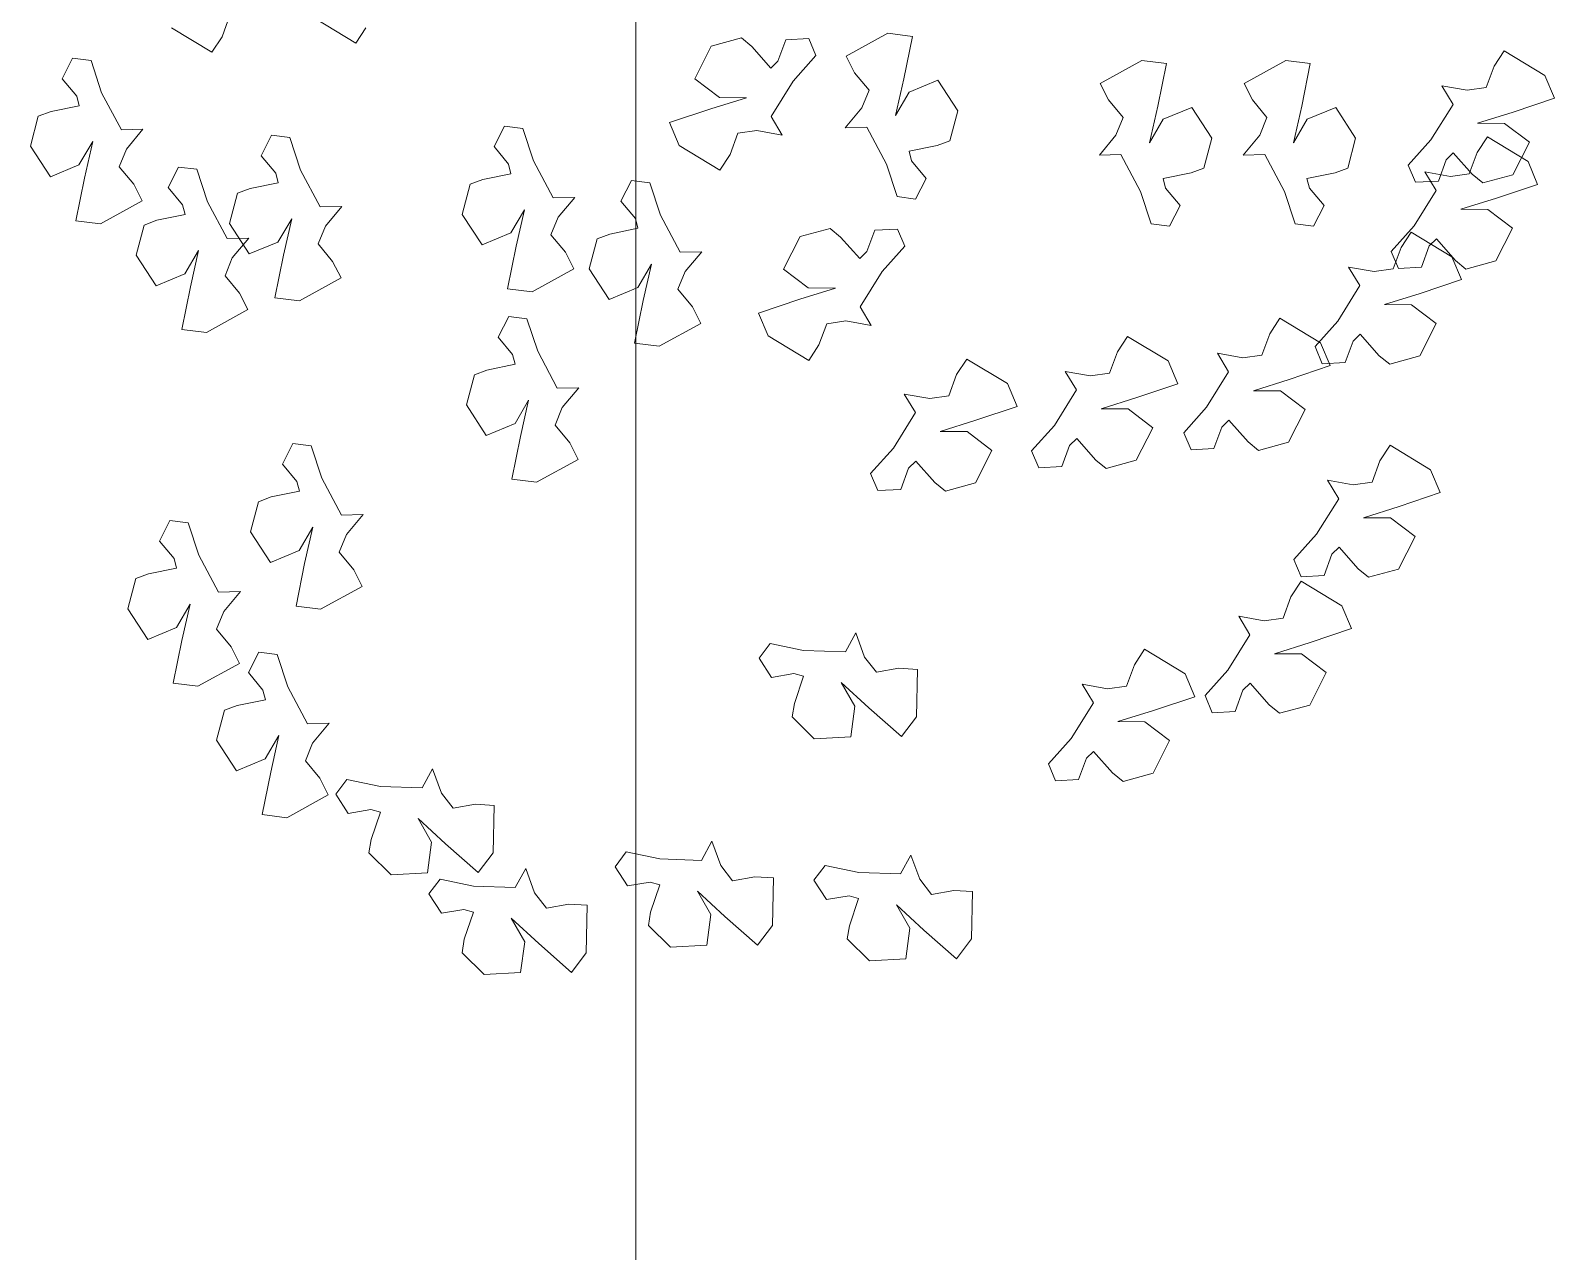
# Model space of a CAD drawing. Header units: millimetres. Extents: x 2016.56 to 2021.8, y 13721.83 to 13722.48.
# Drawn here: x 2017.81296 to 2017.82305, y 13722.24632 to 13722.25441 of the extents above; entities that cross this region are included whole.
import ezdxf

# ---------------------------------------------------------------- set-up
doc = ezdxf.new("R2010")
doc.units = ezdxf.units.MM
doc.layers.get('0').update_dxf_attribs({"lineweight": 20})
doc.layers.add('DV', color=7, linetype='Continuous', lineweight=20)

msp = doc.modelspace()

# ---------------------------------------------------------------- linework, layer by layer
for p, q in [((2017.81423, 13722.254369), (2017.814282, 13722.254511)), ((2017.814847, 13722.254489), (2017.815116, 13722.254326)), ((2017.813894, 13722.254429), (2017.814163, 13722.254266)), ((2017.814163, 13722.254266), (2017.81423, 13722.254369)), ((2017.815116, 13722.254326), (2017.815183, 13722.254429)), ((2017.817669, 13722.254361), (2017.81747, 13722.254306)), ((2017.817738, 13722.254304), (2017.817669, 13722.254361)), ((2017.817963, 13722.254349), (2017.817911, 13722.254208)), ((2017.818116, 13722.254357), (2017.817963, 13722.254349)), ((2017.818163, 13722.254244), (2017.818116, 13722.254357)), ((2017.818639, 13722.254392), (2017.818363, 13722.25424)), ((2017.818802, 13722.254371), (2017.818639, 13722.254392)), ((2017.818745, 13722.254089), (2017.818802, 13722.254371)), ((2017.81747, 13722.254306), (2017.817361, 13722.254091)), ((2017.817864, 13722.254161), (2017.817738, 13722.254304)), ((2017.818012, 13722.254075), (2017.818163, 13722.254244)), ((2017.822721, 13722.254276), (2017.822654, 13722.254173)), ((2017.822991, 13722.254113), (2017.822721, 13722.254276)), ((2017.81324, 13722.254227), (2017.813171, 13722.254091)), ((2017.813362, 13722.254212), (2017.81324, 13722.254227)), ((2017.813432, 13722.253997), (2017.813362, 13722.254212)), ((2017.817911, 13722.254208), (2017.817864, 13722.254161)), ((2017.818363, 13722.25424), (2017.818419, 13722.25413)), ((2017.820321, 13722.254211), (2017.820045, 13722.254059)), ((2017.820484, 13722.254191), (2017.820321, 13722.254211)), ((2017.820427, 13722.253908), (2017.820484, 13722.254191)), ((2017.821274, 13722.254211), (2017.820998, 13722.254059)), ((2017.821437, 13722.254191), (2017.821274, 13722.254211)), ((2017.82138, 13722.253908), (2017.821437, 13722.254191)), ((2017.822654, 13722.254173), (2017.822602, 13722.254032)), ((2017.813171, 13722.254091), (2017.813267, 13722.253976)), ((2017.817361, 13722.254091), (2017.817524, 13722.253966)), ((2017.817866, 13722.25384), (2017.818012, 13722.254075)), ((2017.818419, 13722.25413), (2017.818515, 13722.254015)), ((2017.81869, 13722.253848), (2017.818745, 13722.254089)), ((2017.81897, 13722.254081), (2017.818781, 13722.254002)), ((2017.819102, 13722.253879), (2017.81897, 13722.254081)), ((2017.820045, 13722.254059), (2017.820101, 13722.25395)), ((2017.820998, 13722.254059), (2017.821054, 13722.25395)), ((2017.822308, 13722.254044), (2017.822382, 13722.253921)), ((2017.822476, 13722.254014), (2017.822308, 13722.254044)), ((2017.823054, 13722.253962), (2017.822991, 13722.254113)), ((2017.813267, 13722.253976), (2017.813284, 13722.253912)), ((2017.813563, 13722.253753), (2017.813432, 13722.253997)), ((2017.817703, 13722.253965), (2017.817467, 13722.253892)), ((2017.817524, 13722.253966), (2017.817703, 13722.253965)), ((2017.818515, 13722.254015), (2017.818467, 13722.253897)), ((2017.818781, 13722.254002), (2017.81869, 13722.253848)), ((2017.820101, 13722.25395), (2017.820197, 13722.253834)), ((2017.821054, 13722.25395), (2017.82115, 13722.253834)), ((2017.822602, 13722.254032), (2017.822476, 13722.254014)), ((2017.822781, 13722.25387), (2017.823054, 13722.253962)), ((2017.813013, 13722.253843), (2017.812961, 13722.253643)), ((2017.813097, 13722.253874), (2017.813013, 13722.253843)), ((2017.813284, 13722.253912), (2017.813097, 13722.253874)), ((2017.817467, 13722.253892), (2017.817194, 13722.2538)), ((2017.81794, 13722.253718), (2017.817866, 13722.25384)), ((2017.818467, 13722.253897), (2017.818357, 13722.253766)), ((2017.81905, 13722.253679), (2017.819102, 13722.253879)), ((2017.820373, 13722.253667), (2017.820427, 13722.253908)), ((2017.820653, 13722.253901), (2017.820463, 13722.253822)), ((2017.820785, 13722.253698), (2017.820653, 13722.253901)), ((2017.821325, 13722.253667), (2017.82138, 13722.253908)), ((2017.821606, 13722.253901), (2017.821416, 13722.253822)), ((2017.821737, 13722.253698), (2017.821606, 13722.253901)), ((2017.822382, 13722.253921), (2017.822236, 13722.253686)), ((2017.822545, 13722.253797), (2017.822781, 13722.25387)), ((2017.813706, 13722.253756), (2017.813563, 13722.253753)), ((2017.813596, 13722.253625), (2017.813706, 13722.253756)), ((2017.8161, 13722.253777), (2017.816031, 13722.253641)), ((2017.816222, 13722.253761), (2017.8161, 13722.253777)), ((2017.816292, 13722.253546), (2017.816222, 13722.253761)), ((2017.817194, 13722.2538), (2017.817257, 13722.253648)), ((2017.817646, 13722.25373), (2017.817772, 13722.253747)), ((2017.817772, 13722.253747), (2017.81794, 13722.253718)), ((2017.818357, 13722.253766), (2017.818501, 13722.253769)), ((2017.818501, 13722.253769), (2017.818631, 13722.253525)), ((2017.820197, 13722.253834), (2017.82015, 13722.253716)), ((2017.820463, 13722.253822), (2017.820373, 13722.253667)), ((2017.82115, 13722.253834), (2017.821102, 13722.253716)), ((2017.821416, 13722.253822), (2017.821325, 13722.253667)), ((2017.822724, 13722.253795), (2017.822545, 13722.253797)), ((2017.822888, 13722.253671), (2017.822724, 13722.253795)), ((2017.812961, 13722.253643), (2017.813093, 13722.25344)), ((2017.813282, 13722.25352), (2017.813373, 13722.253674)), ((2017.813373, 13722.253674), (2017.813319, 13722.253433)), ((2017.814558, 13722.253717), (2017.814488, 13722.253581)), ((2017.814679, 13722.253701), (2017.814558, 13722.253717)), ((2017.81475, 13722.253486), (2017.814679, 13722.253701)), ((2017.816031, 13722.253641), (2017.816127, 13722.253525)), ((2017.817257, 13722.253648), (2017.817527, 13722.253485)), ((2017.817594, 13722.253588), (2017.817646, 13722.25373)), ((2017.81878, 13722.25361), (2017.818966, 13722.253648)), ((2017.818966, 13722.253648), (2017.81905, 13722.253679)), ((2017.82015, 13722.253716), (2017.82004, 13722.253585)), ((2017.820732, 13722.253499), (2017.820785, 13722.253698)), ((2017.821102, 13722.253716), (2017.820992, 13722.253585)), ((2017.821685, 13722.253499), (2017.821737, 13722.253698)), ((2017.822236, 13722.253686), (2017.822085, 13722.253518)), ((2017.82261, 13722.253705), (2017.822542, 13722.253602)), ((2017.822879, 13722.253542), (2017.82261, 13722.253705)), ((2017.822778, 13722.253455), (2017.822888, 13722.253671)), ((2017.813548, 13722.253507), (2017.813596, 13722.253625)), ((2017.814488, 13722.253581), (2017.814585, 13722.253465)), ((2017.816422, 13722.253302), (2017.816292, 13722.253546)), ((2017.817527, 13722.253485), (2017.817594, 13722.253588)), ((2017.818796, 13722.253546), (2017.81878, 13722.25361)), ((2017.818892, 13722.25343), (2017.818796, 13722.253546)), ((2017.82004, 13722.253585), (2017.820183, 13722.253588)), ((2017.820183, 13722.253588), (2017.820313, 13722.253344)), ((2017.820992, 13722.253585), (2017.821136, 13722.253588)), ((2017.821136, 13722.253588), (2017.821266, 13722.253344)), ((2017.822285, 13722.253413), (2017.822337, 13722.253554)), ((2017.822337, 13722.253554), (2017.822384, 13722.2536)), ((2017.822384, 13722.2536), (2017.82251, 13722.253458)), ((2017.822542, 13722.253602), (2017.82249, 13722.253461)), ((2017.822942, 13722.253391), (2017.822879, 13722.253542)), ((2017.813093, 13722.25344), (2017.813282, 13722.25352)), ((2017.813645, 13722.253392), (2017.813548, 13722.253507)), ((2017.813941, 13722.253506), (2017.813872, 13722.25337)), ((2017.814063, 13722.253491), (2017.813941, 13722.253506)), ((2017.814133, 13722.253276), (2017.814063, 13722.253491)), ((2017.814585, 13722.253465), (2017.814601, 13722.253401)), ((2017.81488, 13722.253242), (2017.81475, 13722.253486)), ((2017.816143, 13722.253461), (2017.815957, 13722.253423)), ((2017.816127, 13722.253525), (2017.816143, 13722.253461)), ((2017.818631, 13722.253525), (2017.818701, 13722.25331)), ((2017.820462, 13722.253429), (2017.820649, 13722.253467)), ((2017.820649, 13722.253467), (2017.820732, 13722.253499)), ((2017.821415, 13722.253429), (2017.821602, 13722.253467)), ((2017.821602, 13722.253467), (2017.821685, 13722.253499)), ((2017.822085, 13722.253518), (2017.822133, 13722.253405)), ((2017.822196, 13722.253473), (2017.82227, 13722.253351)), ((2017.822365, 13722.253444), (2017.822196, 13722.253473)), ((2017.82249, 13722.253461), (2017.822365, 13722.253444)), ((2017.82251, 13722.253458), (2017.822579, 13722.253401)), ((2017.822579, 13722.253401), (2017.822778, 13722.253455)), ((2017.813319, 13722.253433), (2017.813262, 13722.25315)), ((2017.8137, 13722.253282), (2017.813645, 13722.253392)), ((2017.813872, 13722.25337), (2017.813968, 13722.253255)), ((2017.814415, 13722.253363), (2017.814331, 13722.253332)), ((2017.814601, 13722.253401), (2017.814415, 13722.253363)), ((2017.815873, 13722.253392), (2017.815821, 13722.253192)), ((2017.815957, 13722.253423), (2017.815873, 13722.253392)), ((2017.816941, 13722.253416), (2017.816871, 13722.25328)), ((2017.817062, 13722.253401), (2017.816941, 13722.253416)), ((2017.817133, 13722.253186), (2017.817062, 13722.253401)), ((2017.818823, 13722.253294), (2017.818892, 13722.25343)), ((2017.820313, 13722.253344), (2017.820384, 13722.253129)), ((2017.820479, 13722.253365), (2017.820462, 13722.253429)), ((2017.820575, 13722.25325), (2017.820479, 13722.253365)), ((2017.821266, 13722.253344), (2017.821337, 13722.253129)), ((2017.821431, 13722.253365), (2017.821415, 13722.253429)), ((2017.821528, 13722.25325), (2017.821431, 13722.253365)), ((2017.82227, 13722.253351), (2017.822124, 13722.253116)), ((2017.822133, 13722.253405), (2017.822285, 13722.253413)), ((2017.822669, 13722.253299), (2017.822942, 13722.253391)), ((2017.813425, 13722.25313), (2017.8137, 13722.253282)), ((2017.813968, 13722.253255), (2017.813985, 13722.253191)), ((2017.814264, 13722.253032), (2017.814133, 13722.253276)), ((2017.814331, 13722.253332), (2017.814279, 13722.253132)), ((2017.815024, 13722.253245), (2017.81488, 13722.253242)), ((2017.814914, 13722.253114), (2017.815024, 13722.253245)), ((2017.816566, 13722.253305), (2017.816422, 13722.253302)), ((2017.816456, 13722.253174), (2017.816566, 13722.253305)), ((2017.816871, 13722.25328), (2017.816968, 13722.253165)), ((2017.818701, 13722.25331), (2017.818823, 13722.253294)), ((2017.820505, 13722.253114), (2017.820575, 13722.25325)), ((2017.821458, 13722.253114), (2017.821528, 13722.25325)), ((2017.822433, 13722.253226), (2017.822669, 13722.253299)), ((2017.813262, 13722.25315), (2017.813425, 13722.25313)), ((2017.813798, 13722.253153), (2017.813714, 13722.253121)), ((2017.813985, 13722.253191), (2017.813798, 13722.253153)), ((2017.8146, 13722.253009), (2017.814691, 13722.253163)), ((2017.814691, 13722.253163), (2017.814636, 13722.252922)), ((2017.815821, 13722.253192), (2017.815953, 13722.25299)), ((2017.816142, 13722.253069), (2017.816233, 13722.253223)), ((2017.816233, 13722.253223), (2017.816178, 13722.252982)), ((2017.816408, 13722.253056), (2017.816456, 13722.253174)), ((2017.816968, 13722.253165), (2017.816984, 13722.253101)), ((2017.817263, 13722.252942), (2017.817133, 13722.253186)), ((2017.822612, 13722.253225), (2017.822433, 13722.253226)), ((2017.822776, 13722.2531), (2017.822612, 13722.253225)), ((2017.813714, 13722.253121), (2017.813662, 13722.252922)), ((2017.814407, 13722.253035), (2017.814264, 13722.253032)), ((2017.814279, 13722.253132), (2017.81441, 13722.25293)), ((2017.814297, 13722.252904), (2017.814407, 13722.253035)), ((2017.814866, 13722.252996), (2017.814914, 13722.253114)), ((2017.815953, 13722.25299), (2017.816142, 13722.253069)), ((2017.816504, 13722.252941), (2017.816408, 13722.253056)), ((2017.816798, 13722.253062), (2017.816714, 13722.253031)), ((2017.816984, 13722.253101), (2017.816798, 13722.253062)), ((2017.818059, 13722.253045), (2017.817949, 13722.252829)), ((2017.818258, 13722.253099), (2017.818059, 13722.253045)), ((2017.818326, 13722.253042), (2017.818258, 13722.253099)), ((2017.818453, 13722.2529), (2017.818326, 13722.253042)), ((2017.818552, 13722.253087), (2017.8185, 13722.252946)), ((2017.818704, 13722.253095), (2017.818552, 13722.253087)), ((2017.818752, 13722.252982), (2017.818704, 13722.253095)), ((2017.820384, 13722.253129), (2017.820505, 13722.253114)), ((2017.821337, 13722.253129), (2017.821458, 13722.253114)), ((2017.822124, 13722.253116), (2017.821973, 13722.252947)), ((2017.822105, 13722.253075), (2017.822038, 13722.252972)), ((2017.822374, 13722.252912), (2017.822105, 13722.253075)), ((2017.822666, 13722.252885), (2017.822776, 13722.2531)), ((2017.813984, 13722.252799), (2017.814074, 13722.252953)), ((2017.814074, 13722.252953), (2017.81402, 13722.252712)), ((2017.81441, 13722.25293), (2017.8146, 13722.253009)), ((2017.814962, 13722.252881), (2017.814866, 13722.252996)), ((2017.816178, 13722.252982), (2017.816121, 13722.2527)), ((2017.81656, 13722.252831), (2017.816504, 13722.252941)), ((2017.816714, 13722.253031), (2017.816662, 13722.252832)), ((2017.817407, 13722.252945), (2017.817263, 13722.252942)), ((2017.817297, 13722.252813), (2017.817407, 13722.252945)), ((2017.8185, 13722.252946), (2017.818453, 13722.2529)), ((2017.818601, 13722.252814), (2017.818752, 13722.252982)), ((2017.821973, 13722.252947), (2017.822021, 13722.252834)), ((2017.822038, 13722.252972), (2017.821986, 13722.252831)), ((2017.822173, 13722.252842), (2017.822225, 13722.252983)), ((2017.822225, 13722.252983), (2017.822272, 13722.25303)), ((2017.822272, 13722.25303), (2017.822398, 13722.252887)), ((2017.813662, 13722.252922), (2017.813794, 13722.252719)), ((2017.81425, 13722.252786), (2017.814297, 13722.252904)), ((2017.814636, 13722.252922), (2017.814579, 13722.25264)), ((2017.815018, 13722.252771), (2017.814962, 13722.252881)), ((2017.816284, 13722.252679), (2017.81656, 13722.252831)), ((2017.816662, 13722.252832), (2017.816793, 13722.252629)), ((2017.816983, 13722.252708), (2017.817074, 13722.252863)), ((2017.817074, 13722.252863), (2017.817019, 13722.252622)), ((2017.821691, 13722.252843), (2017.821766, 13722.25272)), ((2017.82186, 13722.252813), (2017.821691, 13722.252843)), ((2017.821986, 13722.252831), (2017.82186, 13722.252813)), ((2017.822021, 13722.252834), (2017.822173, 13722.252842)), ((2017.822438, 13722.252761), (2017.822374, 13722.252912)), ((2017.822398, 13722.252887), (2017.822467, 13722.25283)), ((2017.822467, 13722.25283), (2017.822666, 13722.252885)), ((2017.813794, 13722.252719), (2017.813984, 13722.252799)), ((2017.814346, 13722.252671), (2017.81425, 13722.252786)), ((2017.814742, 13722.252619), (2017.815018, 13722.252771)), ((2017.817249, 13722.252696), (2017.817297, 13722.252813)), ((2017.817949, 13722.252829), (2017.818112, 13722.252705)), ((2017.818455, 13722.252579), (2017.818601, 13722.252814)), ((2017.822165, 13722.252669), (2017.822438, 13722.252761)), ((2017.81402, 13722.252712), (2017.813963, 13722.252429)), ((2017.814401, 13722.252561), (2017.814346, 13722.252671)), ((2017.814579, 13722.25264), (2017.814742, 13722.252619)), ((2017.816121, 13722.2527), (2017.816284, 13722.252679)), ((2017.816793, 13722.252629), (2017.816983, 13722.252708)), ((2017.817345, 13722.25258), (2017.817249, 13722.252696)), ((2017.818056, 13722.25263), (2017.817782, 13722.252538)), ((2017.818292, 13722.252703), (2017.818056, 13722.25263)), ((2017.818112, 13722.252705), (2017.818292, 13722.252703)), ((2017.821766, 13722.25272), (2017.82162, 13722.252485)), ((2017.821929, 13722.252595), (2017.822165, 13722.252669)), ((2017.814126, 13722.252409), (2017.814401, 13722.252561)), ((2017.817019, 13722.252622), (2017.816962, 13722.252339)), ((2017.817401, 13722.25247), (2017.817345, 13722.25258)), ((2017.817782, 13722.252538), (2017.817846, 13722.252387)), ((2017.818529, 13722.252456), (2017.818455, 13722.252579)), ((2017.822108, 13722.252594), (2017.821929, 13722.252595)), ((2017.822271, 13722.252469), (2017.822108, 13722.252594)), ((2017.813963, 13722.252429), (2017.814126, 13722.252409)), ((2017.816128, 13722.252515), (2017.816058, 13722.252379)), ((2017.816249, 13722.2525), (2017.816128, 13722.252515)), ((2017.81632, 13722.252285), (2017.816249, 13722.2525)), ((2017.817125, 13722.252319), (2017.817401, 13722.25247)), ((2017.818183, 13722.252327), (2017.818235, 13722.252468)), ((2017.818235, 13722.252468), (2017.81836, 13722.252486)), ((2017.81836, 13722.252486), (2017.818529, 13722.252456)), ((2017.821236, 13722.252504), (2017.821169, 13722.252401)), ((2017.821505, 13722.252341), (2017.821236, 13722.252504)), ((2017.82162, 13722.252485), (2017.821469, 13722.252316)), ((2017.822162, 13722.252254), (2017.822271, 13722.252469)), ((2017.816058, 13722.252379), (2017.816154, 13722.252264)), ((2017.816962, 13722.252339), (2017.817125, 13722.252319)), ((2017.817846, 13722.252387), (2017.818115, 13722.252224)), ((2017.818115, 13722.252224), (2017.818183, 13722.252327)), ((2017.820227, 13722.252384), (2017.82016, 13722.252281)), ((2017.820496, 13722.252221), (2017.820227, 13722.252384)), ((2017.821169, 13722.252401), (2017.821117, 13722.25226)), ((2017.821569, 13722.25219), (2017.821505, 13722.252341)), ((2017.821668, 13722.252211), (2017.82172, 13722.252352)), ((2017.82172, 13722.252352), (2017.821768, 13722.252399)), ((2017.821768, 13722.252399), (2017.821894, 13722.252256)), ((2017.816154, 13722.252264), (2017.816171, 13722.2522)), ((2017.81645, 13722.252041), (2017.81632, 13722.252285)), ((2017.819162, 13722.252234), (2017.819094, 13722.252131)), ((2017.819431, 13722.252071), (2017.819162, 13722.252234)), ((2017.82016, 13722.252281), (2017.820108, 13722.25214)), ((2017.820822, 13722.252272), (2017.820896, 13722.252149)), ((2017.820991, 13722.252242), (2017.820822, 13722.252272)), ((2017.821117, 13722.25226), (2017.820991, 13722.252242)), ((2017.821469, 13722.252316), (2017.821516, 13722.252203)), ((2017.821894, 13722.252256), (2017.821963, 13722.252199)), ((2017.821963, 13722.252199), (2017.822162, 13722.252254)), ((2017.815901, 13722.25213), (2017.815848, 13722.251931)), ((2017.815984, 13722.252161), (2017.815901, 13722.25213)), ((2017.816171, 13722.2522), (2017.815984, 13722.252161)), ((2017.819094, 13722.252131), (2017.819043, 13722.25199)), ((2017.819814, 13722.252152), (2017.819888, 13722.252029)), ((2017.819982, 13722.252122), (2017.819814, 13722.252152)), ((2017.820108, 13722.25214), (2017.819982, 13722.252122)), ((2017.82056, 13722.25207), (2017.820496, 13722.252221)), ((2017.820896, 13722.252149), (2017.82075, 13722.251914)), ((2017.821296, 13722.252098), (2017.821569, 13722.25219)), ((2017.821516, 13722.252203), (2017.821668, 13722.252211)), ((2017.816593, 13722.252044), (2017.81645, 13722.252041)), ((2017.816483, 13722.251912), (2017.816593, 13722.252044)), ((2017.819495, 13722.25192), (2017.819431, 13722.252071)), ((2017.819888, 13722.252029), (2017.819742, 13722.251794)), ((2017.820287, 13722.251978), (2017.82056, 13722.25207)), ((2017.82106, 13722.252024), (2017.821296, 13722.252098)), ((2017.821239, 13722.252023), (2017.82106, 13722.252024)), ((2017.821402, 13722.251899), (2017.821239, 13722.252023)), ((2017.815848, 13722.251931), (2017.81598, 13722.251728)), ((2017.81617, 13722.251807), (2017.81626, 13722.251962)), ((2017.81626, 13722.251962), (2017.816206, 13722.251721)), ((2017.818748, 13722.252002), (2017.818822, 13722.251879)), ((2017.818917, 13722.251972), (2017.818748, 13722.252002)), ((2017.819043, 13722.25199), (2017.818917, 13722.251972)), ((2017.820051, 13722.251904), (2017.820287, 13722.251978)), ((2017.816436, 13722.251795), (2017.816483, 13722.251912)), ((2017.818822, 13722.251879), (2017.818676, 13722.251644)), ((2017.818986, 13722.251754), (2017.819222, 13722.251828)), ((2017.819222, 13722.251828), (2017.819495, 13722.25192)), ((2017.82023, 13722.251903), (2017.820051, 13722.251904)), ((2017.820393, 13722.251779), (2017.82023, 13722.251903)), ((2017.82075, 13722.251914), (2017.820599, 13722.251746)), ((2017.820851, 13722.251782), (2017.820898, 13722.251828)), ((2017.820898, 13722.251828), (2017.821025, 13722.251685)), ((2017.821293, 13722.251683), (2017.821402, 13722.251899)), ((2017.81598, 13722.251728), (2017.81617, 13722.251807)), ((2017.816206, 13722.251721), (2017.816149, 13722.251438)), ((2017.816532, 13722.251679), (2017.816436, 13722.251795)), ((2017.819165, 13722.251753), (2017.818986, 13722.251754)), ((2017.819328, 13722.251628), (2017.819165, 13722.251753)), ((2017.819742, 13722.251794), (2017.819591, 13722.251626)), ((2017.820284, 13722.251563), (2017.820393, 13722.251779)), ((2017.820599, 13722.251746), (2017.820647, 13722.251633)), ((2017.820799, 13722.251641), (2017.820851, 13722.251782)), ((2017.814698, 13722.251674), (2017.814629, 13722.251538)), ((2017.81482, 13722.251659), (2017.814698, 13722.251674)), ((2017.81489, 13722.251444), (2017.81482, 13722.251659)), ((2017.816588, 13722.251569), (2017.816532, 13722.251679)), ((2017.818676, 13722.251644), (2017.818525, 13722.251475)), ((2017.819219, 13722.251413), (2017.819328, 13722.251628)), ((2017.819591, 13722.251626), (2017.819638, 13722.251513)), ((2017.819791, 13722.251521), (2017.819842, 13722.251662)), ((2017.819842, 13722.251662), (2017.81989, 13722.251708)), ((2017.81989, 13722.251708), (2017.820016, 13722.251565)), ((2017.820647, 13722.251633), (2017.820799, 13722.251641)), ((2017.821025, 13722.251685), (2017.821094, 13722.251629)), ((2017.821094, 13722.251629), (2017.821293, 13722.251683)), ((2017.821965, 13722.251663), (2017.821898, 13722.25156)), ((2017.822234, 13722.2515), (2017.821965, 13722.251663)), ((2017.814629, 13722.251538), (2017.814725, 13722.251423)), ((2017.816312, 13722.251418), (2017.816588, 13722.251569)), ((2017.818777, 13722.251511), (2017.818824, 13722.251558)), ((2017.818824, 13722.251558), (2017.818951, 13722.251415)), ((2017.819638, 13722.251513), (2017.819791, 13722.251521)), ((2017.820016, 13722.251565), (2017.820085, 13722.251509)), ((2017.820085, 13722.251509), (2017.820284, 13722.251563)), ((2017.821898, 13722.25156), (2017.821846, 13722.251419)), ((2017.814725, 13722.251423), (2017.814742, 13722.251359)), ((2017.81502, 13722.2512), (2017.81489, 13722.251444)), ((2017.816149, 13722.251438), (2017.816312, 13722.251418)), ((2017.818525, 13722.251475), (2017.818573, 13722.251362)), ((2017.818725, 13722.25137), (2017.818777, 13722.251511)), ((2017.821551, 13722.251431), (2017.821625, 13722.251308)), ((2017.82172, 13722.251401), (2017.821551, 13722.251431)), ((2017.821846, 13722.251419), (2017.82172, 13722.251401)), ((2017.822298, 13722.251349), (2017.822234, 13722.2515)), ((2017.814555, 13722.25132), (2017.814471, 13722.251289)), ((2017.814742, 13722.251359), (2017.814555, 13722.25132)), ((2017.818573, 13722.251362), (2017.818725, 13722.25137)), ((2017.818951, 13722.251415), (2017.81902, 13722.251358)), ((2017.81902, 13722.251358), (2017.819219, 13722.251413)), ((2017.822025, 13722.251257), (2017.822298, 13722.251349)), ((2017.814471, 13722.251289), (2017.814419, 13722.25109)), ((2017.821625, 13722.251308), (2017.821479, 13722.251073)), ((2017.821789, 13722.251183), (2017.822025, 13722.251257)), ((2017.813885, 13722.251164), (2017.813815, 13722.251028)), ((2017.814006, 13722.251149), (2017.813885, 13722.251164)), ((2017.814077, 13722.250934), (2017.814006, 13722.251149)), ((2017.81474, 13722.250966), (2017.814831, 13722.251121)), ((2017.814831, 13722.251121), (2017.814776, 13722.25088)), ((2017.815164, 13722.251203), (2017.81502, 13722.2512)), ((2017.815054, 13722.251071), (2017.815164, 13722.251203)), ((2017.821968, 13722.251182), (2017.821789, 13722.251183)), ((2017.822131, 13722.251058), (2017.821968, 13722.251182)), ((2017.813815, 13722.251028), (2017.813912, 13722.250913)), ((2017.814419, 13722.25109), (2017.814551, 13722.250887)), ((2017.815006, 13722.250954), (2017.815054, 13722.251071)), ((2017.821479, 13722.251073), (2017.821328, 13722.250905)), ((2017.822022, 13722.250842), (2017.822131, 13722.251058)), ((2017.813912, 13722.250913), (2017.813928, 13722.250848)), ((2017.814207, 13722.25069), (2017.814077, 13722.250934)), ((2017.814551, 13722.250887), (2017.81474, 13722.250966)), ((2017.815102, 13722.250838), (2017.815006, 13722.250954)), ((2017.821528, 13722.2508), (2017.82158, 13722.250941)), ((2017.82158, 13722.250941), (2017.821627, 13722.250987)), ((2017.821627, 13722.250987), (2017.821754, 13722.250844)), ((2017.813928, 13722.250848), (2017.813742, 13722.25081)), ((2017.814776, 13722.25088), (2017.81472, 13722.250597)), ((2017.815158, 13722.250728), (2017.815102, 13722.250838)), ((2017.821328, 13722.250905), (2017.821376, 13722.250792)), ((2017.821754, 13722.250844), (2017.821823, 13722.250788)), ((2017.821823, 13722.250788), (2017.822022, 13722.250842)), ((2017.813658, 13722.250779), (2017.813606, 13722.250579)), ((2017.813742, 13722.25081), (2017.813658, 13722.250779)), ((2017.814882, 13722.250577), (2017.815158, 13722.250728)), ((2017.821376, 13722.250762), (2017.821309, 13722.250659)), ((2017.821376, 13722.250792), (2017.821528, 13722.2508)), ((2017.821645, 13722.250599), (2017.821376, 13722.250762)), ((2017.813927, 13722.250456), (2017.814018, 13722.250611)), ((2017.814018, 13722.250611), (2017.813963, 13722.25037)), ((2017.814351, 13722.250693), (2017.814207, 13722.25069)), ((2017.814241, 13722.250561), (2017.814351, 13722.250693)), ((2017.821309, 13722.250659), (2017.821257, 13722.250518)), ((2017.813606, 13722.250579), (2017.813738, 13722.250377)), ((2017.814193, 13722.250444), (2017.814241, 13722.250561)), ((2017.81472, 13722.250597), (2017.814882, 13722.250577)), ((2017.820963, 13722.25053), (2017.821037, 13722.250407)), ((2017.821131, 13722.2505), (2017.820963, 13722.25053)), ((2017.821257, 13722.250518), (2017.821131, 13722.2505)), ((2017.821709, 13722.250448), (2017.821645, 13722.250599)), ((2017.813738, 13722.250377), (2017.813927, 13722.250456)), ((2017.814289, 13722.250328), (2017.814193, 13722.250444)), ((2017.818427, 13722.25042), (2017.818358, 13722.250295)), ((2017.818485, 13722.250259), (2017.818427, 13722.25042)), ((2017.821436, 13722.250356), (2017.821709, 13722.250448)), ((2017.813963, 13722.25037), (2017.813906, 13722.250087)), ((2017.814345, 13722.250218), (2017.814289, 13722.250328)), ((2017.81786, 13722.25035), (2017.817786, 13722.250252)), ((2017.818081, 13722.250304), (2017.81786, 13722.25035)), ((2017.820339, 13722.250311), (2017.820272, 13722.250208)), ((2017.820608, 13722.250148), (2017.820339, 13722.250311)), ((2017.821037, 13722.250407), (2017.820891, 13722.250172)), ((2017.8212, 13722.250282), (2017.821436, 13722.250356)), ((2017.814069, 13722.250067), (2017.814345, 13722.250218)), ((2017.814473, 13722.250293), (2017.814404, 13722.250157)), ((2017.814595, 13722.250277), (2017.814473, 13722.250293)), ((2017.814665, 13722.250062), (2017.814595, 13722.250277)), ((2017.817786, 13722.250252), (2017.817869, 13722.250124)), ((2017.818358, 13722.250295), (2017.818081, 13722.250304)), ((2017.818564, 13722.250159), (2017.818485, 13722.250259)), ((2017.820272, 13722.250208), (2017.82022, 13722.250067)), ((2017.821379, 13722.250281), (2017.8212, 13722.250282)), ((2017.821542, 13722.250157), (2017.821379, 13722.250281)), ((2017.814404, 13722.250157), (2017.8145, 13722.250041)), ((2017.817869, 13722.250124), (2017.818017, 13722.25015)), ((2017.818017, 13722.25015), (2017.818081, 13722.250132)), ((2017.818081, 13722.250132), (2017.81802, 13722.249952)), ((2017.818712, 13722.250185), (2017.818564, 13722.250159)), ((2017.818835, 13722.250178), (2017.818712, 13722.250185)), ((2017.818828, 13722.249863), (2017.818835, 13722.250178)), ((2017.820672, 13722.249997), (2017.820608, 13722.250148)), ((2017.820891, 13722.250172), (2017.82074, 13722.250004)), ((2017.821433, 13722.249941), (2017.821542, 13722.250157)), ((2017.813906, 13722.250087), (2017.814069, 13722.250067)), ((2017.8145, 13722.250041), (2017.814517, 13722.249977)), ((2017.814796, 13722.249818), (2017.814665, 13722.250062)), ((2017.818331, 13722.250091), (2017.818513, 13722.249923)), ((2017.81842, 13722.249935), (2017.818331, 13722.250091)), ((2017.819925, 13722.250079), (2017.82, 13722.249956)), ((2017.820094, 13722.250049), (2017.819925, 13722.250079)), ((2017.82022, 13722.250067), (2017.820094, 13722.250049)), ((2017.82094, 13722.249899), (2017.820991, 13722.25004)), ((2017.820991, 13722.25004), (2017.821039, 13722.250086)), ((2017.821039, 13722.250086), (2017.821165, 13722.249943)), ((2017.814247, 13722.249908), (2017.814194, 13722.249708)), ((2017.81433, 13722.249939), (2017.814247, 13722.249908)), ((2017.814517, 13722.249977), (2017.81433, 13722.249939)), ((2017.81802, 13722.249952), (2017.818005, 13722.249863)), ((2017.818394, 13722.249731), (2017.81842, 13722.249935)), ((2017.818513, 13722.249923), (2017.818729, 13722.249733)), ((2017.82, 13722.249956), (2017.819854, 13722.249721)), ((2017.820163, 13722.249832), (2017.820399, 13722.249905)), ((2017.820399, 13722.249905), (2017.820672, 13722.249997)), ((2017.82074, 13722.250004), (2017.820787, 13722.249891)), ((2017.821165, 13722.249943), (2017.821234, 13722.249887)), ((2017.821234, 13722.249887), (2017.821433, 13722.249941)), ((2017.814939, 13722.249821), (2017.814796, 13722.249818)), ((2017.814829, 13722.24969), (2017.814939, 13722.249821)), ((2017.818005, 13722.249863), (2017.818152, 13722.249718)), ((2017.818729, 13722.249733), (2017.818828, 13722.249863)), ((2017.820342, 13722.24983), (2017.820163, 13722.249832)), ((2017.820505, 13722.249706), (2017.820342, 13722.24983)), ((2017.820787, 13722.249891), (2017.82094, 13722.249899)), ((2017.814194, 13722.249708), (2017.814326, 13722.249506)), ((2017.814516, 13722.249585), (2017.814606, 13722.249739)), ((2017.814606, 13722.249739), (2017.814552, 13722.249498)), ((2017.818152, 13722.249718), (2017.818394, 13722.249731)), ((2017.819854, 13722.249721), (2017.819703, 13722.249553)), ((2017.820396, 13722.24949), (2017.820505, 13722.249706)), ((2017.814782, 13722.249572), (2017.814829, 13722.24969)), ((2017.819954, 13722.249589), (2017.820002, 13722.249635)), ((2017.820002, 13722.249635), (2017.820128, 13722.249493)), ((2017.814326, 13722.249506), (2017.814516, 13722.249585)), ((2017.814878, 13722.249457), (2017.814782, 13722.249572)), ((2017.815624, 13722.249519), (2017.815555, 13722.249394)), ((2017.815682, 13722.249358), (2017.815624, 13722.249519)), ((2017.819703, 13722.249553), (2017.81975, 13722.24944)), ((2017.819902, 13722.249448), (2017.819954, 13722.249589)), ((2017.814552, 13722.249498), (2017.814495, 13722.249216)), ((2017.814933, 13722.249347), (2017.814878, 13722.249457)), ((2017.815057, 13722.249449), (2017.814983, 13722.249351)), ((2017.815278, 13722.249403), (2017.815057, 13722.249449)), ((2017.815555, 13722.249394), (2017.815278, 13722.249403)), ((2017.81975, 13722.24944), (2017.819902, 13722.249448)), ((2017.820128, 13722.249493), (2017.820197, 13722.249436)), ((2017.820197, 13722.249436), (2017.820396, 13722.24949)), ((2017.814658, 13722.249195), (2017.814933, 13722.249347)), ((2017.814983, 13722.249351), (2017.815066, 13722.249224)), ((2017.815761, 13722.249258), (2017.815682, 13722.249358)), ((2017.814495, 13722.249216), (2017.814658, 13722.249195)), ((2017.815066, 13722.249224), (2017.815214, 13722.249249)), ((2017.815214, 13722.249249), (2017.815278, 13722.249231)), ((2017.815278, 13722.249231), (2017.815217, 13722.249051)), ((2017.815909, 13722.249284), (2017.815761, 13722.249258)), ((2017.816032, 13722.249277), (2017.815909, 13722.249284)), ((2017.816025, 13722.248963), (2017.816032, 13722.249277)), ((2017.815528, 13722.24919), (2017.81571, 13722.249022)), ((2017.815617, 13722.249034), (2017.815528, 13722.24919)), ((2017.815217, 13722.249051), (2017.815202, 13722.248963)), ((2017.81559, 13722.248831), (2017.815617, 13722.249034)), ((2017.81571, 13722.249022), (2017.815926, 13722.248832)), ((2017.817474, 13722.249039), (2017.817405, 13722.248913)), ((2017.817533, 13722.248878), (2017.817474, 13722.249039)), ((2017.815202, 13722.248963), (2017.815349, 13722.248818)), ((2017.815926, 13722.248832), (2017.816025, 13722.248963)), ((2017.816907, 13722.248969), (2017.816833, 13722.248871)), ((2017.817128, 13722.248922), (2017.816907, 13722.248969)), ((2017.817405, 13722.248913), (2017.817128, 13722.248922)), ((2017.818792, 13722.248948), (2017.818722, 13722.248823)), ((2017.81885, 13722.248788), (2017.818792, 13722.248948)), ((2017.815349, 13722.248818), (2017.81559, 13722.248831)), ((2017.816241, 13722.248858), (2017.816171, 13722.248733)), ((2017.816299, 13722.248697), (2017.816241, 13722.248858)), ((2017.816833, 13722.248871), (2017.816916, 13722.248743)), ((2017.817611, 13722.248778), (2017.817533, 13722.248878)), ((2017.817759, 13722.248803), (2017.817611, 13722.248778)), ((2017.817882, 13722.248797), (2017.817759, 13722.248803)), ((2017.817875, 13722.248482), (2017.817882, 13722.248797)), ((2017.818225, 13722.248878), (2017.81815, 13722.248781)), ((2017.818446, 13722.248832), (2017.818225, 13722.248878)), ((2017.818722, 13722.248823), (2017.818446, 13722.248832)), ((2017.815674, 13722.248788), (2017.8156, 13722.24869)), ((2017.815895, 13722.248742), (2017.815674, 13722.248788)), ((2017.816171, 13722.248733), (2017.815895, 13722.248742)), ((2017.816378, 13722.248597), (2017.816299, 13722.248697)), ((2017.816916, 13722.248743), (2017.817064, 13722.248769)), ((2017.817064, 13722.248769), (2017.817128, 13722.248751)), ((2017.817128, 13722.248751), (2017.817068, 13722.24857)), ((2017.817379, 13722.248709), (2017.81756, 13722.248542)), ((2017.817467, 13722.248554), (2017.817379, 13722.248709)), ((2017.81815, 13722.248781), (2017.818233, 13722.248653)), ((2017.818928, 13722.248687), (2017.81885, 13722.248788)), ((2017.819077, 13722.248713), (2017.818928, 13722.248687)), ((2017.819199, 13722.248706), (2017.819077, 13722.248713)), ((2017.819193, 13722.248392), (2017.819199, 13722.248706)), ((2017.8156, 13722.24869), (2017.815683, 13722.248562)), ((2017.816526, 13722.248623), (2017.816378, 13722.248597)), ((2017.816648, 13722.248616), (2017.816526, 13722.248623)), ((2017.816642, 13722.248301), (2017.816648, 13722.248616)), ((2017.818233, 13722.248653), (2017.818382, 13722.248678)), ((2017.818382, 13722.248678), (2017.818445, 13722.248661)), ((2017.818445, 13722.248661), (2017.818385, 13722.24848)), ((2017.818696, 13722.248619), (2017.818878, 13722.248451)), ((2017.818785, 13722.248463), (2017.818696, 13722.248619)), ((2017.815683, 13722.248562), (2017.815831, 13722.248588)), ((2017.815831, 13722.248588), (2017.815895, 13722.24857)), ((2017.815895, 13722.24857), (2017.815834, 13722.24839)), ((2017.816145, 13722.248529), (2017.816327, 13722.248361)), ((2017.816234, 13722.248373), (2017.816145, 13722.248529)), ((2017.817068, 13722.24857), (2017.817053, 13722.248482)), ((2017.817441, 13722.24835), (2017.817467, 13722.248554)), ((2017.81756, 13722.248542), (2017.817776, 13722.248351)), ((2017.815834, 13722.24839), (2017.815819, 13722.248301)), ((2017.817053, 13722.248482), (2017.817199, 13722.248337)), ((2017.817776, 13722.248351), (2017.817875, 13722.248482)), ((2017.818385, 13722.24848), (2017.81837, 13722.248392)), ((2017.81837, 13722.248392), (2017.818517, 13722.248247)), ((2017.818758, 13722.24826), (2017.818785, 13722.248463)), ((2017.818878, 13722.248451), (2017.819094, 13722.248261)), ((2017.819094, 13722.248261), (2017.819193, 13722.248392)), ((2017.815819, 13722.248301), (2017.815966, 13722.248156)), ((2017.816207, 13722.248169), (2017.816234, 13722.248373)), ((2017.816327, 13722.248361), (2017.816543, 13722.248171)), ((2017.816543, 13722.248171), (2017.816642, 13722.248301)), ((2017.817199, 13722.248337), (2017.817441, 13722.24835)), ((2017.818517, 13722.248247), (2017.818758, 13722.24826)), ((2017.815966, 13722.248156), (2017.816207, 13722.248169))]:
    msp.add_line(p, q)
at = {"layer": 'DV'}
msp.add_line((2017.816969, 13722.259389), (2017.816969, 13722.212189), dxfattribs=at)

doc.saveas('drawing.dxf')
